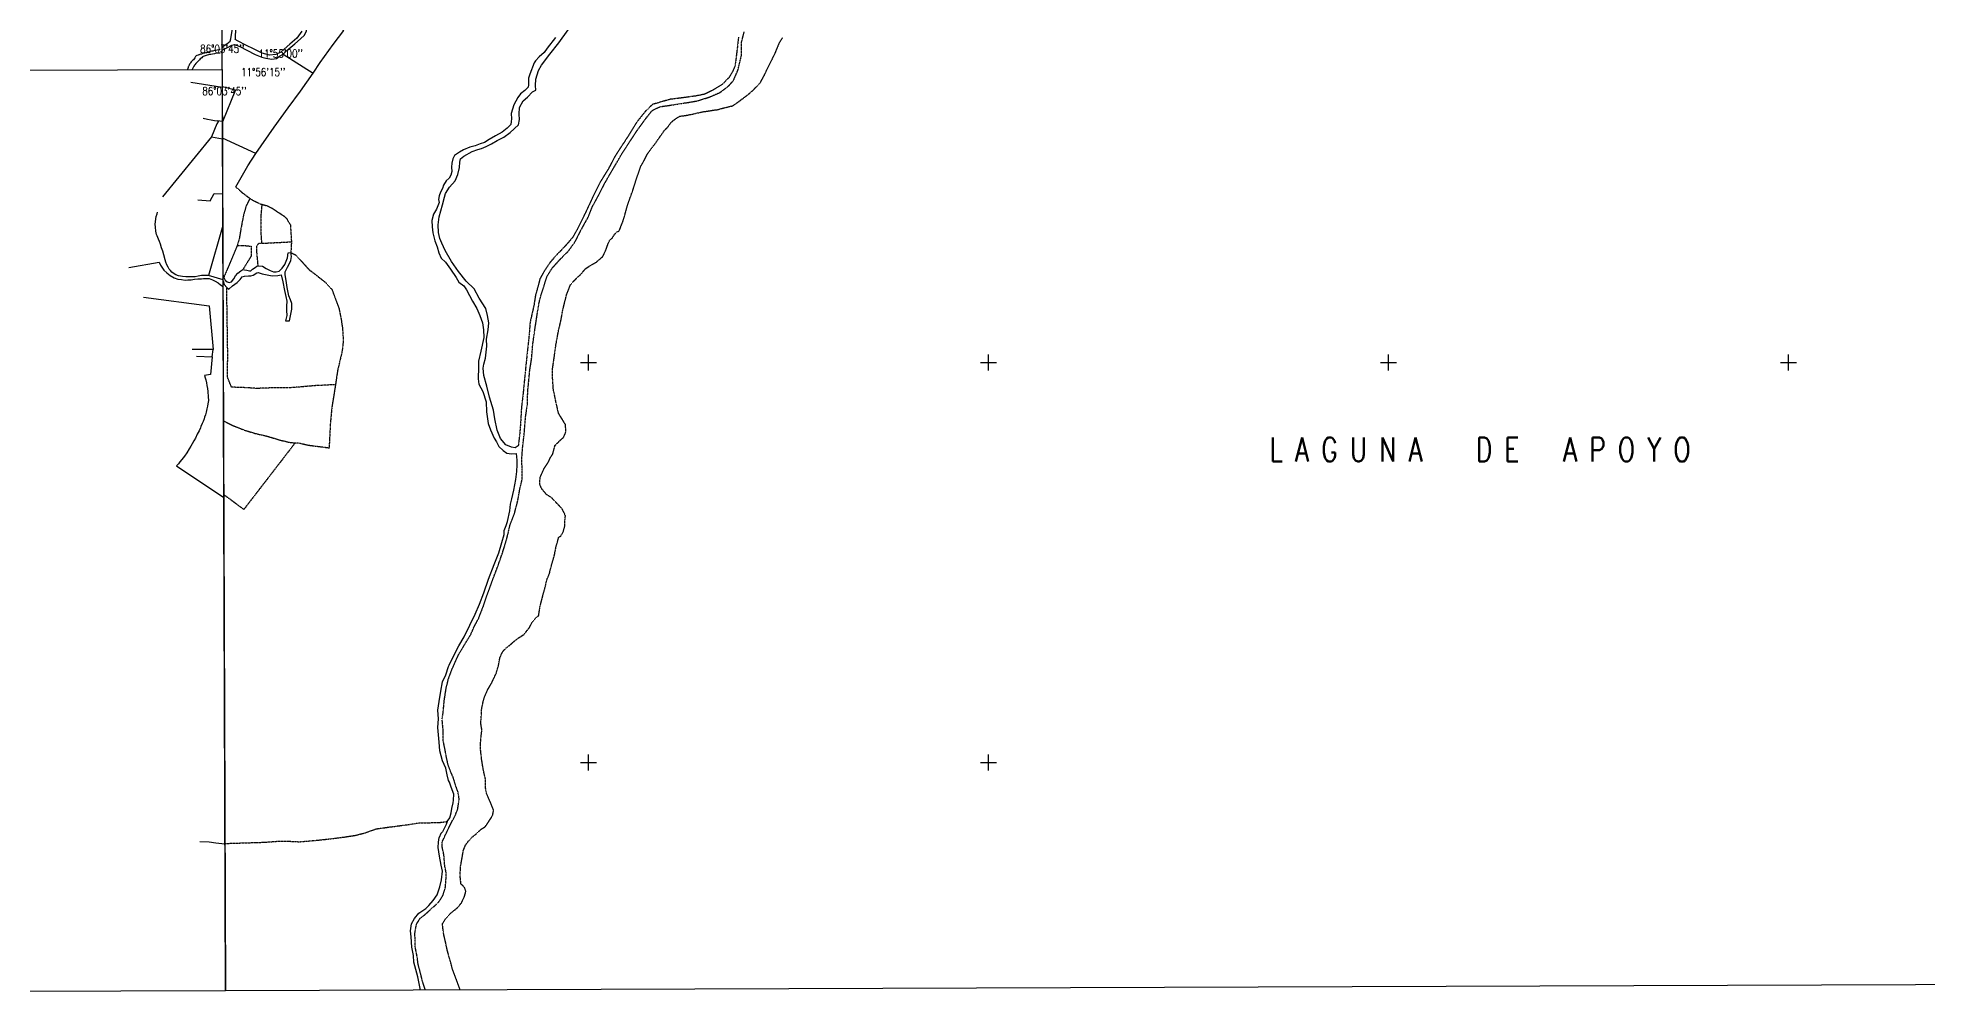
# Model space of a CAD drawing. Header units: millimetres. Extents: x 605783 to 631525, y 1302882 to 1327028.
# Drawn here: x 621141 to 625864, y 1320081 to 1322475 of the extents above; entities that cross this region are included whole.
import ezdxf
from ezdxf.enums import TextEntityAlignment as Align

# ---------------------------------------------------------------- set-up
doc = ezdxf.new("R2010")
doc.units = ezdxf.units.MM
doc.linetypes.add('HIDDEN', pattern=[0.375, 0.25, -0.125])
for name, color, linetype in [('2', 7, 'Continuous'), ('3', 7, 'Continuous'), ('42', 7, 'Continuous'), ('43', 7, 'Continuous'), ('44', 7, 'Continuous')]:
    doc.layers.add(name, color=color, linetype=linetype)
doc.styles.add('ROMANS', font='ROMANS', dxfattribs={"height": 0.2})

# ---------------------------------------------------------------- blocks, each defined once
blk = doc.blocks.new('COORD')
at = {"layer": '42', "color": 2, "linetype": 'Continuous'}
for p, q in [((-2, 0), (2, 0)), ((0, -2), (0, 2))]:
    blk.add_line(p, q, dxfattribs=at)
blk = doc.blocks.new('COORD$')
at = {"layer": '42', "color": 2, "linetype": 'Continuous'}
blk.add_blockref('COORD', (0, 0), dxfattribs=at)

msp = doc.modelspace()

# ---------------------------------------------------------------- linework, layer by layer
at = {"layer": '2', "color": 1, "linetype": 'Continuous'}
for p, q in [((621754.38527, 1322434.36111), (621829.50227, 1322386.75811)), ((621524.03929, 1322364.71463), (621602.46629, 1322351.62763)), ((621554.74229, 1322274.48463), (621565.00729, 1322271.86263)), ((621565.00729, 1322271.86263), (621574.39029, 1322270.13663)), ((621574.39029, 1322270.13663), (621582.63329, 1322268.80163)), ((621588.91929, 1322260.23663), (621575.22229, 1322227.54963)), ((621582.63329, 1322268.80163), (621589.98829, 1322267.47263)), ((621592.52529, 1322267.19863), (621588.91929, 1322260.23663)), ((621589.98829, 1322267.47263), (621592.52529, 1322267.19863)), ((621602.75529, 1322266.21063), (621590.11729, 1322267.85363)), ((621575.22229, 1322227.54963), (621452.74629, 1322077.63063)), ((621575.22229, 1322227.54963), (621602.90129, 1322223.12763)), ((621686.04027, 1322186.00511), (621602.89327, 1322224.43611)), ((621541.06029, 1322069.95163), (621572.02229, 1322067.54963)), ((621572.02229, 1322067.54963), (621582.18929, 1322086.28163)), ((621582.18929, 1322086.28163), (621603.36929, 1322084.83363)), ((621603.63429, 1322006.28163), (621567.73829, 1321880.73863)), ((621766.86827, 1321938.04911), (621773.72827, 1321938.32111)), ((621604.09629, 1321869.89763), (621567.73829, 1321880.73863)), ((621604.04827, 1321883.45311), (621605.94327, 1321876.33711)), ((621405.33429, 1321826.96763), (621569.47329, 1321805.35163)), ((621569.47329, 1321805.35163), (621579.33929, 1321695.83663)), ((621760.03327, 1321767.41111), (621769.94227, 1321767.94711)), ((621579.33929, 1321695.83663), (621526.90229, 1321695.99163)), ((621577.17329, 1321677.42363), (621579.33929, 1321695.83663)), ((621538.07829, 1321678.99963), (621577.17329, 1321677.42363)), ((621577.17329, 1321677.42363), (621572.66029, 1321633.22563)), ((621572.66029, 1321633.22563), (621557.91629, 1321631.05363)), ((621487.95529, 1321404.71563), (621605.93829, 1321325.50563)), ((621546.10829, 1320465.84463), (621569.84229, 1320464.51563)), ((621569.84229, 1320464.51563), (621586.33029, 1320462.09963)), ((621586.33029, 1320462.09963), (621608.86529, 1320460.27763))]:
    msp.add_line(p, q, dxfattribs=at)
for points in [[(621800.96427, 1322491.95211), (621788.31227, 1322474.62711), (621771.07927, 1322459.32411), (621756.63127, 1322447.33511), (621748.77927, 1322439.17711), (621735.83627, 1322433.54811), (621720.59227, 1322432.23611), (621702.28027, 1322436.76411), (621681.91827, 1322447.13511), (621661.04727, 1322457.25011), (621642.21227, 1322466.60711), (621634.82827, 1322471.16511), (621635.04527, 1322472.58511), (621635.05627, 1322479.55611), (621638.94427, 1322536.27011), (621645.10027, 1322599.34711), (621644.57527, 1322604.68511)], [(621754.38527, 1322434.36111), (621763.25027, 1322443.53811), (621784.03627, 1322460.37611), (621798.22727, 1322473.12811), (621807.85627, 1322482.05311), (621812.90627, 1322492.74711), (621817.41427, 1322513.86311), (621823.94427, 1322538.54611), (621831.22027, 1322568.31511), (621833.70227, 1322587.39311), (621837.22527, 1322598.33611), (621840.75927, 1322605.97411), (621855.72027, 1322616.43911), (621873.72227, 1322629.45511)], [(621829.50227, 1322386.75811), (621847.20827, 1322413.25011), (621879.08527, 1322458.85111), (621906.42427, 1322493.25111), (621896.23527, 1322500.85211), (621939.46727, 1322572.16511)], [(621602.12127, 1322452.77111), (621613.26327, 1322459.91911), (621622.13527, 1322467.06211), (621623.89627, 1322472.66111), (621625.64127, 1322483.59911), (621629.63127, 1322507.76611), (621629.58427, 1322522.76811)], [(622342.20527, 1321455.45011), (622334.34327, 1321450.34311), (622324.93527, 1321451.84411), (622311.44827, 1321457.65611), (622297.42127, 1321473.63711), (622289.47927, 1321494.21311), (622283.79927, 1321522.42211), (622280.42727, 1321544.28111), (622270.66927, 1321576.54711), (622263.46727, 1321603.99011), (622256.52127, 1321631.17911), (622254.68527, 1321649.22711), (622256.17827, 1321659.40211), (622259.94527, 1321673.90611), (622263.40827, 1321703.92011), (622263.09927, 1321721.46411), (622266.83827, 1321744.86711), (622268.56227, 1321762.41711), (622265.45327, 1321781.22511), (622260.82627, 1321798.24911), (622244.73327, 1321824.65111), (622231.70027, 1321847.50111), (622212.07127, 1321867.02711), (622192.93827, 1321890.62311), (622175.57727, 1321916.00411), (622159.73427, 1321943.67811), (622151.03727, 1321961.96311), (622145.91927, 1321973.13711), (622142.56627, 1321988.89311), (622141.99927, 1322007.70811), (622144.73227, 1322027.54911), (622152.51527, 1322057.82811), (622157.79327, 1322076.65911), (622160.30527, 1322085.82011), (622170.16727, 1322101.61111), (622184.60327, 1322117.41511), (622191.41427, 1322133.45211), (622195.17027, 1322151.26211), (622196.14627, 1322164.23211), (622197.39027, 1322172.62711), (622206.26227, 1322179.77011), (622227.06627, 1322191.01411), (622241.28027, 1322196.39211), (622250.16727, 1322198.95911), (622261.84327, 1322203.31311), (622275.54427, 1322210.21511), (622289.24027, 1322218.89711), (622305.73227, 1322227.33211), (622321.96227, 1322238.30911), (622342.99527, 1322257.43611), (622345.23827, 1322271.42711), (622344.69027, 1322284.14011), (622344.89127, 1322301.17711), (622354.75127, 1322317.47711), (622365.39427, 1322327.16811), (622378.06027, 1322339.91611), (622386.17727, 1322344.76811), (622385.63227, 1322356.46411), (622386.09127, 1322372.23011), (622392.63227, 1322393.35211), (622400.21327, 1322407.10411), (622420.71327, 1322434.11211), (622443.24027, 1322462.90511), (622467.02827, 1322495.00811)], [(621596.70951, 1322445.73438), (621586.13051, 1322444.01838), (621582.57251, 1322443.65538), (621578.75551, 1322442.02138), (621575.57851, 1322441.65638), (621572.40051, 1322440.91038), (621569.98351, 1322440.03238), (621566.55051, 1322439.16038), (621562.98951, 1322438.16138), (621560.19351, 1322437.66738), (621557.64951, 1322436.79038), (621553.96251, 1322435.91938), (621550.40151, 1322434.79238), (621548.62251, 1322434.54738), (621547.73351, 1322434.55238), (621545.95251, 1322433.92538), (621544.42451, 1322433.04338), (621543.40551, 1322432.53938), (621541.87751, 1322431.65738), (621538.95351, 1322430.90938), (621536.66251, 1322429.90338), (621535.13251, 1322428.63938), (621534.23551, 1322426.99038), (621533.33851, 1322425.34138), (621530.01151, 1322420.39738), (621527.71551, 1322418.24638), (621524.65151, 1322415.08238), (621522.98851, 1322412.67338), (621521.83751, 1322411.02538), (621520.30551, 1322409.25238), (621519.27851, 1322407.09538), (621518.63351, 1322405.19038), (621517.48451, 1322403.92438), (621517.22451, 1322402.65338), (621517.22251, 1322402.27138), (621516.70651, 1322400.74738), (621515.03551, 1322395.91138)], [(621602.14827, 1322444.63311), (621615.06827, 1322451.53211), (621626.48727, 1322456.90311), (621633.08827, 1322458.95511), (621646.32027, 1322453.39611), (621663.37427, 1322444.79611), (621684.50127, 1322433.66511), (621701.04027, 1322427.09811), (621711.21427, 1322424.32811), (621726.46927, 1322422.08111), (621737.90127, 1322423.38311), (621745.50427, 1322429.76011), (621754.38527, 1322434.36111)], [(622435.57427, 1322476.36111), (622414.82127, 1322449.09811), (622406.97527, 1322438.90611), (622394.55727, 1322427.93911), (622385.44027, 1322417.74411), (622381.89827, 1322412.64911), (622378.11927, 1322402.21311), (622375.09227, 1322395.08511), (622371.31427, 1322384.39611), (622368.04127, 1322374.47011), (622367.81327, 1322366.07811), (622367.58527, 1322357.94111), (622367.35027, 1322351.83811), (622358.48027, 1322343.93111), (622347.83327, 1322335.51211), (622340.74627, 1322326.33911), (622330.89227, 1322308.00511), (622324.60827, 1322286.12011), (622325.15727, 1322273.15411), (622324.16227, 1322266.03111), (622323.42327, 1322258.65511), (622314.55827, 1322249.22311), (622301.62727, 1322239.78111), (622285.13827, 1322230.58211), (622269.66427, 1322221.38711), (622257.74427, 1322213.72711), (622246.82927, 1322209.88311), (622234.13727, 1322205.27311), (622220.93227, 1322202.18611), (622205.45227, 1322195.02511), (622195.56027, 1322189.15011), (622187.95227, 1322184.04411), (622182.87827, 1322181.23311), (622178.33027, 1322172.83011), (622176.07827, 1322161.63611), (622175.34527, 1322152.22611), (622175.88827, 1322141.03911), (622173.88527, 1322131.62511), (622169.07927, 1322124.49311), (622161.98527, 1322117.60811), (622155.41127, 1322106.91111), (622152.38827, 1322098.25811), (622148.09727, 1322089.09211), (622144.06027, 1322079.92811), (622142.81727, 1322071.02511), (622144.11127, 1322063.65411), (622137.80927, 1322047.10911), (622130.22627, 1322034.12111), (622126.46427, 1322018.34611), (622127.02027, 1322002.83711), (622128.84627, 1321988.09411), (622133.99127, 1321968.02011), (622139.63027, 1321952.52411), (622143.99827, 1321937.53311), (622149.37727, 1321924.07111), (622160.33527, 1321914.18411), (622172.84127, 1321897.18111), (622187.13727, 1321876.36911), (622194.03527, 1321864.69011), (622206.00927, 1321855.31411), (622212.90227, 1321845.16211), (622227.98427, 1321816.97711), (622238.97127, 1321798.19111), (622246.14027, 1321780.91911), (622252.80427, 1321762.88311), (622255.14727, 1321745.09011), (622256.22327, 1321726.27711), (622248.70627, 1321691.93011), (622242.68627, 1321666.74011), (622242.98827, 1321651.48411), (622242.31727, 1321622.49511), (622243.62827, 1321609.53111), (622253.34327, 1321590.99511), (622261.55627, 1321565.08111), (622263.15927, 1321540.16611), (622267.06427, 1321510.68011), (622272.70227, 1321495.43911), (622281.66327, 1321474.35811), (622287.79227, 1321464.71211), (622293.67127, 1321453.79411), (622304.37827, 1321443.14311), (622313.80127, 1321436.81111), (622324.98727, 1321435.31611), (622337.69127, 1321436.11311)], [(621596.73851, 1322437.09138), (621587.23751, 1322436.88738), (621582.78551, 1322435.38438), (621577.57551, 1322434.64838), (621573.88951, 1322433.90438), (621569.82451, 1322433.67238), (621567.78851, 1322432.79238), (621564.48351, 1322432.17338), (621562.06551, 1322431.16838), (621559.26951, 1322430.54738), (621556.97951, 1322429.79638), (621554.69051, 1322429.04438), (621552.78051, 1322428.03738), (621550.86251, 1322425.37538), (621546.78451, 1322422.47138), (621545.24851, 1322420.18938), (621542.57151, 1322418.04038), (621540.65451, 1322415.63338), (621537.72051, 1322412.97738), (621536.44151, 1322411.20238), (621533.37751, 1322407.78338), (621532.09851, 1322406.00938), (621531.58151, 1322404.23138), (621530.04951, 1322402.58538), (621526.60551, 1322395.94938)], [(621602.45627, 1322353.60411), (621635.22427, 1322345.04511), (621602.75527, 1322265.37111)], [(621686.04027, 1322186.00511), (621732.08527, 1322251.98511), (621766.75027, 1322299.88211), (621798.13027, 1322341.92211), (621829.50227, 1322386.75811)], [(621635.98427, 1322102.46811), (621665.80727, 1322154.92911), (621686.04027, 1322186.00511)], [(621567.73829, 1321880.73863), (621561.39529, 1321881.42363), (621550.47029, 1321880.61863), (621542.20529, 1321879.03063), (621534.83229, 1321877.81763), (621527.21129, 1321877.36863), (621519.97529, 1321877.55163), (621511.46929, 1321877.74463), (621502.45929, 1321878.32363), (621492.43929, 1321879.79963), (621485.85629, 1321882.39363), (621479.15829, 1321886.64063), (621476.51129, 1321889.32963), (621472.60329, 1321893.17363), (621469.33029, 1321897.01263), (621466.82829, 1321902.11563), (621464.07429, 1321907.47563), (621461.07629, 1321914.23563), (621459.47229, 1321920.60363), (621456.00829, 1321933.08663), (621453.40829, 1321942.25863), (621450.54729, 1321950.28863), (621447.82129, 1321959.58863), (621445.45829, 1321966.34363), (621442.45129, 1321971.83263), (621439.21029, 1321980.11963), (621437.58729, 1321983.81863), (621435.86929, 1321991.96663), (621435.05029, 1322001.63263), (621434.47029, 1322009.13663), (621435.02329, 1322015.23363), (621435.84129, 1322022.98063), (621437.40529, 1322028.56063), (621439.35629, 1322034.90063), (621440.53029, 1322039.21363)], [(621691.24127, 1321905.04411), (621702.68027, 1321904.05811), (621712.35427, 1321898.49011), (621721.77227, 1321893.68411), (621730.67727, 1321890.14811), (621737.03027, 1321890.41911), (621744.64927, 1321891.96511), (621751.99527, 1321899.61311), (621758.57527, 1321908.27611), (621765.13027, 1321925.07611), (621766.86827, 1321938.04911)], [(621769.94227, 1321767.94711), (621773.45027, 1321783.97511), (621776.20527, 1321796.95111), (621776.16227, 1321810.68111), (621773.08127, 1321820.59011), (621768.47627, 1321830.24011), (621764.59827, 1321851.33511), (621762.00327, 1321868.61811), (621759.41727, 1321882.85111), (621759.39327, 1321890.47911), (621764.94927, 1321901.68211), (621769.24427, 1321909.57611), (621773.53627, 1321918.74111), (621775.53827, 1321928.40911), (621773.72827, 1321938.32111)], [(621368.92629, 1321900.84563), (621444.18729, 1321913.98663), (621447.43729, 1321906.96963), (621456.48629, 1321894.31563), (621463.67529, 1321887.65063), (621472.38529, 1321880.71863), (621482.12329, 1321875.43163), (621491.24129, 1321872.18263), (621499.99329, 1321870.97063), (621509.25329, 1321869.75463), (621516.36729, 1321870.33463), (621524.74829, 1321870.52363), (621532.75629, 1321871.73263), (621541.01329, 1321872.30363), (621550.28629, 1321872.86663), (621555.11729, 1321873.71863), (621560.19629, 1321873.80663), (621565.40029, 1321873.51163), (621569.71529, 1321873.22363), (621577.94429, 1321869.98163), (621584.27229, 1321867.13663), (621591.60629, 1321863.01163), (621598.04429, 1321858.00463), (621604.15129, 1321853.48763)], [(621605.94327, 1321876.33711), (621609.77627, 1321869.73611), (621614.11027, 1321865.17111), (621619.70727, 1321863.15211), (621625.29227, 1321865.20111), (621630.86027, 1321872.59011), (621635.15627, 1321880.22911), (621641.48727, 1321887.11211), (621648.58627, 1321892.47111), (621653.91127, 1321896.29911)], [(621613.39227, 1321850.92911), (621618.99727, 1321846.62211), (621627.61127, 1321855.03611), (621639.52927, 1321863.20511), (621646.61927, 1321871.36111), (621651.93527, 1321877.98611), (621657.77627, 1321879.52711), (621667.43227, 1321879.80711), (621673.53027, 1321880.07811), (621679.11627, 1321881.61911), (621689.00827, 1321887.49311), (621692.05527, 1321888.51911), (621701.72227, 1321885.23911), (621714.43727, 1321882.47611), (621727.40527, 1321880.22211), (621741.12527, 1321881.02211), (621749.76227, 1321882.31611), (621753.88127, 1321865.29111), (621757.76227, 1321843.17911), (621761.36627, 1321828.69511), (621763.94527, 1321816.49711), (621762.45927, 1321804.28811), (621763.00027, 1321793.86411), (621763.29327, 1321781.40511), (621760.03327, 1321767.41111)], [(621653.91127, 1321896.29911), (621657.47127, 1321895.54611), (621663.32127, 1321894.03611), (621669.93327, 1321892.52811), (621673.99927, 1321892.53911), (621677.54327, 1321896.87111), (621684.13927, 1321900.70311), (621688.95727, 1321904.02111), (621691.24127, 1321905.04411)], [(621604.10227, 1321867.43511), (621607.01627, 1321858.28611), (621613.39227, 1321850.92911)], [(621557.91629, 1321631.05363), (621559.27029, 1321625.19563), (621561.13729, 1321620.09663), (621562.86029, 1321612.58463), (621563.95429, 1321605.83963), (621565.04429, 1321598.71263), (621566.00429, 1321591.07863), (621567.04629, 1321577.21663), (621567.49129, 1321568.56963), (621566.53829, 1321559.80663), (621565.48329, 1321554.47663), (621563.78429, 1321547.75363), (621562.07429, 1321539.63163), (621559.99029, 1321532.53063), (621558.04529, 1321526.95263), (621556.74329, 1321522.51463), (621554.53829, 1321516.17663), (621551.96129, 1321510.98563), (621548.86029, 1321503.63763), (621547.43829, 1321500.08963), (621544.08229, 1321492.61663), (621539.57429, 1321483.88163), (621535.18629, 1321474.12863), (621531.45829, 1321467.80263), (621527.08429, 1321459.95563), (621523.99529, 1321454.25963), (621519.75529, 1321447.42963), (621513.58829, 1321437.56363), (621507.43329, 1321429.22263), (621501.28029, 1321421.13563), (621496.28129, 1321414.69263), (621492.43629, 1321409.76463), (621487.95529, 1321404.71563)], [(622164.71927, 1320515.68111), (622170.78927, 1320524.85111), (622174.30827, 1320537.06611), (622176.30627, 1320548.25911), (622179.05827, 1320562.25211), (622180.56027, 1320569.37511), (622180.76827, 1320584.12411), (622174.61527, 1320601.39811), (622170.51027, 1320613.84711), (622167.69927, 1320618.67011), (622164.60727, 1320632.39311), (622160.99727, 1320648.91111), (622153.06227, 1320667.19811), (622146.37627, 1320692.09911), (622144.27427, 1320714.21511), (622140.85627, 1320750.82211), (622142.82227, 1320772.18611), (622141.22927, 1320793.79511), (622144.46427, 1320815.92611), (622148.95727, 1320841.62011), (622152.44127, 1320865.27711), (622160.77527, 1320882.08111), (622167.82427, 1320903.20511), (622169.84527, 1320907.02411), (622179.18427, 1320927.39111), (622193.32827, 1320955.14511), (622207.23427, 1320977.81311), (622221.37527, 1321006.83811), (622234.50227, 1321034.59011), (622245.60827, 1321058.77611), (622255.93727, 1321087.79111), (622268.02927, 1321121.64211), (622282.14427, 1321158.54911), (622293.48927, 1321187.56711), (622301.03227, 1321213.52311), (622306.81527, 1321233.11811), (622306.78427, 1321243.28911), (622311.57327, 1321255.76111), (622315.10027, 1321265.68811), (622321.36727, 1321292.91211), (622323.09527, 1321309.19011), (622326.10327, 1321322.67511), (622331.11727, 1321344.30211), (622335.86327, 1321370.75911), (622338.34127, 1321390.85311), (622339.56027, 1321407.38511), (622339.52327, 1321419.33511), (622337.69127, 1321436.11311)], [(622164.71927, 1320515.68111), (622162.20127, 1320508.04611), (622152.60227, 1320489.71211), (622148.29327, 1320486.14111), (622144.76727, 1320475.96011)], [(622097.67727, 1320094.36111), (622091.47627, 1320127.20611), (622081.45027, 1320163.79511), (622080.12727, 1320180.57411), (622076.24827, 1320201.92211), (622074.39027, 1320227.34511), (622072.81927, 1320242.08911), (622075.55927, 1320259.64111), (622082.63327, 1320272.88211), (622094.02527, 1320286.89811), (622110.76227, 1320298.38511), (622118.61727, 1320305.52611), (622129.50627, 1320318.01511), (622139.37127, 1320332.53511), (622146.42427, 1320352.64111), (622150.18127, 1320370.19611), (622152.40227, 1320391.30711), (622149.30527, 1320406.55511), (622145.67727, 1320428.66811), (622142.30527, 1320450.52611), (622143.02527, 1320464.00511), (622144.76727, 1320475.96011)]]:
    msp.add_lwpolyline(points, dxfattribs=at)
at = {"layer": '3', "color": 1, "linetype": 'HIDDEN'}
for p, q in [((621639.74727, 1321955.76211), (621605.94327, 1321876.33711)), ((621700.46627, 1321961.51811), (621775.16927, 1321965.27811)), ((621775.16927, 1321965.27811), (621773.72827, 1321938.32111))]:
    msp.add_line(p, q, dxfattribs=at)
for points in [[(622110.12927, 1320094.40511), (622103.20627, 1320114.52411), (622096.25627, 1320142.73011), (622091.62727, 1320160.00811), (622089.28327, 1320178.31011), (622084.89327, 1320200.42011), (622084.84427, 1320216.18511), (622083.51927, 1320233.47211), (622085.25727, 1320246.69911), (622088.26527, 1320259.92911), (622097.36927, 1320274.19311), (622107.76327, 1320282.10311), (622122.96927, 1320295.62111), (622130.57127, 1320302.50711), (622141.97427, 1320312.96211), (622147.54127, 1320320.60611), (622154.36627, 1320332.06611), (622159.65227, 1320348.35411), (622161.37127, 1320367.42911), (622162.33127, 1320385.48511), (622158.19727, 1320407.08811), (622156.34027, 1320432.25611), (622152.21527, 1320451.06111), (622152.17227, 1320464.79211), (622155.45327, 1320471.92111), (622161.51127, 1320484.90511), (622171.10627, 1320504.76411), (622177.92527, 1320518.25911), (622185.25027, 1320532.51811), (622190.79627, 1320547.02711), (622192.78727, 1320560.25411), (622194.52927, 1320571.95611), (622191.42327, 1320590.25511), (622185.78427, 1320605.49611), (622180.39027, 1320623.79011), (622172.45327, 1320642.58511), (622167.07227, 1320656.55611), (622162.94927, 1320674.85211), (622158.55327, 1320698.99711), (622154.42827, 1320717.80211), (622154.87327, 1320737.89111), (622151.97427, 1320770.93911), (622154.46127, 1320788.49111), (622157.16427, 1320817.74011), (622161.89627, 1320848.77411), (622167.41527, 1320871.41911), (622177.24427, 1320897.89011), (622183.80527, 1320912.65611), (622193.39627, 1320933.53211), (622207.55327, 1320957.21811), (622223.73427, 1320983.70611), (622231.55627, 1321001.78011), (622243.43027, 1321024.18811), (622255.53027, 1321055.24211), (622262.32627, 1321076.36511), (622270.64327, 1321098.51011), (622280.97227, 1321127.27011), (622289.79427, 1321150.43311), (622302.13627, 1321185.55611), (622308.93027, 1321206.93311), (622315.46427, 1321230.34411), (622321.73227, 1321257.82311), (622332.82527, 1321286.07711), (622341.11127, 1321318.13811), (622346.35427, 1321347.90211), (622351.62227, 1321369.78411), (622351.80127, 1321393.68611), (622351.19727, 1321424.45211), (622352.65427, 1321445.81511), (622354.87927, 1321465.65511), (622357.10827, 1321484.47711), (622360.28227, 1321525.67811), (622365.00627, 1321559.00111), (622365.92227, 1321591.04211), (622371.09027, 1321644.96211), (622375.57727, 1321672.69011), (622378.76127, 1321711.09411), (622384.48027, 1321751.03111), (622390.45827, 1321789.69711), (622394.20027, 1321812.08311), (622398.71727, 1321830.40311), (622406.77027, 1321855.59811), (622414.06727, 1321878.75611), (622426.96327, 1321899.38711), (622445.19727, 1321919.77811), (622456.34327, 1321931.25011), (622466.73127, 1321940.94111), (622484.19127, 1321965.14411), (622500.35627, 1321996.71711), (622516.52827, 1322026.00211), (622527.37127, 1322052.98411), (622542.78527, 1322081.25011), (622556.67727, 1322108.24111), (622570.07127, 1322132.17811), (622580.68927, 1322150.00611), (622587.51527, 1322161.21311), (622601.92127, 1322186.67911), (622617.85527, 1322210.87811), (622638.84727, 1322242.97211), (622660.86127, 1322273.29011), (622676.55527, 1322293.16611), (622684.67327, 1322297.76411), (622697.10827, 1322303.13811), (622726.82827, 1322307.54011), (622752.48227, 1322311.67711), (622775.34327, 1322315.04411), (622791.59727, 1322318.13911), (622818.25427, 1322326.60111), (622846.42527, 1322338.62811), (622866.70827, 1322353.68411), (622880.13227, 1322368.21411), (622891.48427, 1322394.94311), (622900.01227, 1322430.56511), (622900.66627, 1322465.40211), (622907.19427, 1322490.59311)], [(622197.20927, 1320094.70911), (622177.83927, 1320146.77011), (622164.86027, 1320193.47911), (622160.67927, 1320213.03211), (622155.46427, 1320235.63111), (622153.33227, 1320252.65311), (622153.03327, 1320260.27811), (622160.58427, 1320272.77311), (622172.19927, 1320285.79811), (622189.40127, 1320299.36011), (622200.00227, 1320311.87111), (622207.28427, 1320326.90711), (622211.27027, 1320340.65511), (622207.90527, 1320351.06111), (622198.96227, 1320359.40411), (622196.80427, 1320380.74711), (622198.18927, 1320404.65111), (622201.88127, 1320425.26111), (622204.82727, 1320443.07211), (622210.33927, 1320456.57411), (622218.15527, 1320467.29111), (622226.23527, 1320476.23011), (622235.84927, 1320483.65211), (622250.25627, 1320497.19911), (622259.37527, 1320502.33011), (622269.70527, 1320517.63711), (622277.76527, 1320530.13511), (622280.73727, 1320543.36911), (622271.45527, 1320566.20111), (622261.92427, 1320588.01511), (622260.58727, 1320599.44811), (622260.46427, 1320620.54711), (622254.46627, 1320646.70111), (622250.50427, 1320672.35711), (622247.55127, 1320699.28911), (622248.44327, 1320720.64711), (622251.35627, 1320744.05011), (622248.45927, 1320761.32211), (622249.87127, 1320780.65011), (622250.29527, 1320795.14311), (622254.25027, 1320814.22911), (622257.48427, 1320826.19411), (622266.26327, 1320846.06811), (622275.82627, 1320862.13311), (622287.37227, 1320886.85211), (622293.09827, 1320907.21811), (622296.54627, 1320926.04811), (622303.32527, 1320940.31911), (622311.15127, 1320949.25711), (622320.00727, 1320955.91211), (622331.89027, 1320966.39611), (622343.78327, 1320975.35511), (622356.69627, 1320983.55611), (622369.81327, 1321000.40211), (622377.60527, 1321015.18611), (622385.18027, 1321023.61411), (622393.27027, 1321030.77411), (622396.44627, 1321052.65311), (622402.41327, 1321075.30911), (622408.87827, 1321099.74711), (622414.34027, 1321121.89211), (622420.10527, 1321135.65011), (622425.07227, 1321155.50411), (622432.54627, 1321181.21811), (622436.74127, 1321202.59411), (622443.46227, 1321226.78011), (622449.03527, 1321229.85911), (622455.31727, 1321242.09311), (622458.79327, 1321256.09311), (622458.96727, 1321269.82211), (622460.17527, 1321280.50511), (622451.94427, 1321297.49611), (622439.67027, 1321310.39811), (622425.09527, 1321325.57611), (622412.59727, 1321333.39311), (622400.30927, 1321348.58311), (622395.92427, 1321359.74611), (622396.84227, 1321376.52911), (622407.13127, 1321398.95311), (622417.71127, 1321415.02311), (622423.48527, 1321427.25511), (622428.02427, 1321433.37911), (622431.75827, 1321446.61811), (622433.99127, 1321456.03511), (622444.35127, 1321466.25711), (622455.97727, 1321477.24811), (622461.49427, 1321489.98811), (622460.11527, 1321508.53811), (622442.92527, 1321536.41411), (622437.44827, 1321560.28211), (622429.86527, 1321596.85111), (622427.91727, 1321625.82211), (622428.04227, 1321647.93911), (622431.21527, 1321670.32711), (622435.84627, 1321704.16211), (622441.99627, 1321739.02111), (622448.93827, 1321768.80011), (622453.36527, 1321793.99011), (622462.79927, 1321832.17111), (622469.56227, 1321849.23911), (622472.81327, 1321858.15311), (622482.91527, 1321869.13611), (622498.83627, 1321884.47111), (622510.44727, 1321898.00411), (622521.83927, 1321905.68911), (622536.02427, 1321913.64311), (622552.71727, 1321927.45611), (622555.73327, 1321933.06511), (622561.25627, 1321944.78711), (622567.00627, 1321961.08611), (622570.51927, 1321968.73111), (622578.10227, 1321975.88811), (622583.64127, 1321984.81411), (622589.20027, 1321990.18111), (622594.27327, 1321991.98711), (622604.79027, 1322018.73411), (622616.99027, 1322062.01311), (622627.99627, 1322092.32211), (622641.23027, 1322132.55611), (622647.97127, 1322153.18211), (622656.77727, 1322168.48111), (622666.57827, 1322187.34311), (622685.74527, 1322212.60911), (622698.09527, 1322230.21411), (622708.68127, 1322245.26711), (622716.01127, 1322252.16811), (622724.07627, 1322263.64911), (622734.69927, 1322272.34711), (622745.08027, 1322279.01011), (622761.07727, 1322281.38011), (622781.38527, 1322285.29811), (622801.94227, 1322290.23411), (622820.22427, 1322292.87011), (622832.66527, 1322294.96711), (622838.50927, 1322295.25211), (622858.04527, 1322300.69011), (622878.34927, 1322305.37111), (622891.25827, 1322314.33411), (622916.05527, 1322333.02011), (622930.46927, 1322345.29611), (622947.64127, 1322363.94211), (622956.94627, 1322380.76811), (622964.22327, 1322396.82111), (622976.28427, 1322420.27111), (622986.07727, 1322440.65911), (622995.85027, 1322464.35211), (623003.15327, 1322475.82911)], [(622892.75327, 1322476.56911), (622890.03327, 1322452.40611), (622886.56427, 1322424.17211), (622883.83027, 1322404.58511), (622877.77427, 1322390.58411), (622869.43227, 1322376.57611), (622852.46027, 1322358.98611), (622828.11027, 1322344.17311), (622807.81127, 1322334.20111), (622785.71627, 1322329.82011), (622749.64527, 1322324.89211), (622721.95527, 1322321.51211), (622694.28027, 1322313.55511), (622678.28427, 1322308.93511), (622661.05427, 1322292.87011), (622639.03127, 1322265.34911), (622620.57327, 1322235.55011), (622601.09927, 1322205.49311), (622584.66127, 1322180.02111), (622566.72327, 1322146.40911), (622548.26527, 1322116.60911), (622531.08927, 1322082.99911), (622518.72127, 1322056.26711), (622509.38027, 1322036.40811), (622502.31127, 1322021.64111), (622489.17727, 1321995.67011), (622478.56327, 1321976.82511), (622469.70127, 1321966.37611), (622456.53327, 1321951.59311), (622437.28227, 1321931.45411), (622421.07527, 1321913.10211), (622407.16527, 1321891.96011), (622396.55027, 1321873.11511), (622389.76827, 1321847.92411), (622385.24427, 1321831.63811), (622381.26027, 1321805.69111), (622371.73327, 1321763.96511), (622369.29327, 1321731.66511), (622364.35427, 1321686.13711), (622359.66727, 1321640.86311), (622354.74227, 1321590.50311), (622350.04327, 1321549.29811), (622347.87327, 1321511.91411), (622345.92227, 1321485.71811), (622342.20527, 1321455.45011)], [(621635.98427, 1322102.46811), (621653.05827, 1322087.51211), (621671.14327, 1322074.08411)], [(621671.14327, 1322074.08411), (621661.29627, 1322053.46111), (621655.51827, 1322032.34111), (621652.01627, 1322014.53211), (621648.76627, 1321997.23311), (621645.02527, 1321974.59211), (621639.74727, 1321955.76211)], [(621671.14327, 1322074.08411), (621681.83727, 1322067.50111), (621695.07227, 1322060.92511), (621701.17727, 1322059.16211)], [(621701.17727, 1322059.16211), (621698.72627, 1322030.16811), (621698.54727, 1322006.26611), (621698.86927, 1321984.65311), (621700.46627, 1321961.51811)], [(621701.17727, 1322059.16211), (621715.67627, 1322054.87811), (621725.60227, 1322050.07311), (621735.78827, 1322043.23511), (621753.86827, 1322031.58711), (621763.04027, 1322024.23811), (621766.36727, 1322016.87311), (621772.74827, 1322007.73611), (621773.02827, 1321999.60011), (621775.16927, 1321965.27811)], [(621639.74727, 1321955.76211), (621654.99427, 1321956.31111), (621674.82327, 1321954.07611)], [(621674.82327, 1321954.07611), (621674.64327, 1321930.17311), (621653.91127, 1321896.29911)], [(621700.46627, 1321961.51811), (621692.59227, 1321960.48011), (621688.28827, 1321955.12911), (621687.56127, 1321943.93911), (621691.24127, 1321905.04411)], [(621773.72827, 1321938.32111), (621785.94527, 1321932.50611), (621818.58727, 1321896.23211), (621843.55227, 1321876.97411), (621861.64127, 1321862.52811), (621876.17727, 1321846.29411), (621883.86627, 1321825.46411), (621894.11627, 1321798.28411), (621899.53827, 1321771.09111), (621902.91527, 1321747.96111), (621904.78827, 1321717.96111), (621901.82027, 1321691.76311), (621897.30727, 1321672.17211), (621890.53527, 1321643.67511), (621885.31027, 1321608.06211)], [(621885.31027, 1321608.06211), (621836.52527, 1321605.64311), (621767.67427, 1321599.86411), (621734.38127, 1321600.28411), (621689.66027, 1321598.63811), (621662.20827, 1321600.34511), (621625.35527, 1321601.77211), (621615.36727, 1321626.41011), (621615.94027, 1321686.67411), (621614.34927, 1321789.14311), (621613.39227, 1321850.92911)], [(621885.31027, 1321608.06211), (621881.32327, 1321582.87811), (621876.08727, 1321550.82511), (621872.40027, 1321510.89411), (621869.28927, 1321449.35111), (621817.17127, 1321456.07711), (621792.24927, 1321461.85911), (621784.11627, 1321462.09111)], [(621605.28627, 1321517.55511), (621630.99527, 1321504.90811), (621655.93127, 1321495.05811), (621683.15027, 1321486.48511), (621713.92127, 1321479.44811), (621745.46427, 1321469.87011), (621769.37027, 1321464.08611), (621784.11627, 1321462.09111)], [(621784.11627, 1321462.09111), (621656.04727, 1321295.96111), (621605.91127, 1321332.95311)]]:
    msp.add_lwpolyline(points, dxfattribs=at)
at = {"layer": '3', "color": 30, "linetype": 'HIDDEN'}
msp.add_lwpolyline([(621608.86327, 1320460.79511), (621705.66927, 1320463.85011), (621742.25527, 1320466.49111), (621770.21027, 1320466.31211), (621795.88127, 1320465.10911), (621841.61227, 1320469.04611), (621873.87527, 1320472.69211), (621907.15327, 1320476.84911), (621936.87127, 1320481.50611), (621961.75527, 1320488.18411), (621987.64827, 1320497.40711), (622025.24227, 1320502.59311), (622063.60127, 1320507.52711), (622095.60527, 1320512.44411), (622117.71427, 1320512.75811), (622143.63427, 1320513.08211), (622164.71927, 1320515.68111)], dxfattribs=at)
at = {"layer": '43', "color": 1, "linetype": 'Continuous'}
msp.add_lwpolyline([(621594.51327, 1324700.35211), (628400.23027, 1324724.19711), (628416.86627, 1320116.42511), (621610.10927, 1320092.65911), (621594.51327, 1324700.35211)], dxfattribs=at)
msp.add_lwpolyline([(621594.51327, 1324700.35211), (628400.23027, 1324724.19711), (628416.86627, 1320116.42511), (621610.10927, 1320092.65911), (621594.51327, 1324700.35211)], dxfattribs=at)
msp.add_lwpolyline([(618199.23729, 1322385.17263), (621602.31429, 1322396.49963), (621610.10929, 1320092.65463), (618206.76929, 1320081.34663)], close=True, dxfattribs=at)

# ---------------------------------------------------------------- block references
at = {"layer": '42', "color": 1, "linetype": 'Continuous', "xscale": 10, "yscale": 10}
for p in [(622518.00327, 1321663.43111), (623518.00327, 1321663.43111), (625518.00327, 1321663.43111)]:
    msp.add_blockref('COORD$', p, dxfattribs=at)
at = {"layer": '42', "color": 2, "linetype": 'Continuous', "xscale": 10, "yscale": 10}
for p in [(624518.00327, 1321663.43111), (622518.00327, 1320663.43111), (623518.00327, 1320663.43111)]:
    msp.add_blockref('COORD$', p, dxfattribs=at)

# ---------------------------------------------------------------- texts
at = {"layer": '44', "color": 1, "linetype": 'Continuous', "style": 'ROMANS', "width": 0.8}
for s, p in [("86%%d03'45''", (621602.52729, 1322447.85763)), ("11%%d55'00''", (621748.57051, 1322436.06038)), ("11%%d56'15''", (621704.78629, 1322389.71063)), ("86%%d03'45''", (621607.82951, 1322342.23338))]:
    msp.add_text(s, height=20, dxfattribs=at).set_placement(p, align=Align.MIDDLE)
at = {"layer": '44', "color": 7, "linetype": 'Continuous', "style": 'ROMANS', "width": 0.75}
msp.add_text('L A G U N A   D E   A P O Y O', height=60, dxfattribs=at).set_placement((624746.74727, 1321445.93711), align=Align.MIDDLE)

doc.saveas('drawing.dxf')
